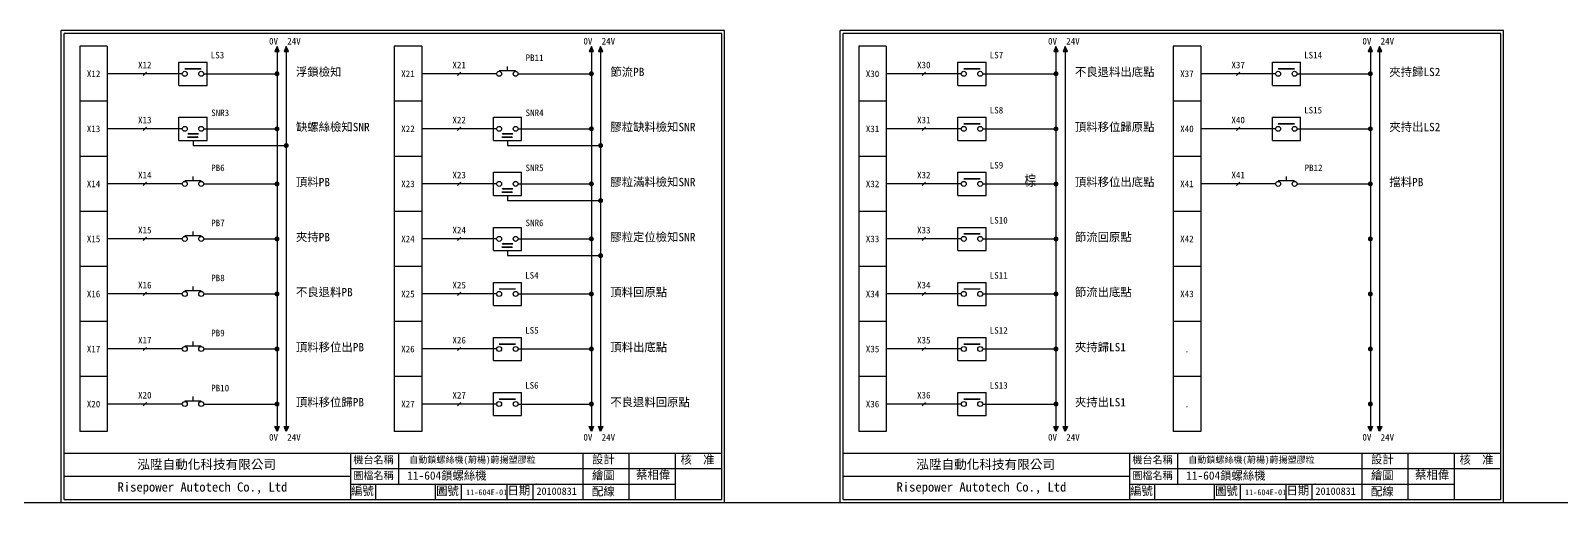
# Model space of a CAD drawing. Extents: x 144 to 2790, y -108 to 96.
# Drawn here: x 805 to 1467, y -108 to 96 of the extents above; entities that cross this region are included whole.
import ezdxf
from ezdxf.enums import TextEntityAlignment as Align

# ---------------------------------------------------------------- set-up
doc = ezdxf.new("R2010")
doc.units = 0
doc.layers.get('0').update_dxf_attribs({"linetype": 'CONTINUOUS'})
for name, color, linetype in [('7', 7, 'CONTINUOUS'), ('圖框層', 7, 'CONTINUOUS'), ('實線', 7, 'CONTINUOUS'), ('文字層', 4, 'CONTINUOUS'), ('標尺寸層', 3, 'CONTINUOUS')]:
    doc.layers.add(name, color=color, linetype=linetype)
doc.styles.add('CHINA', font='romans.shx', dxfattribs={"bigfont": 'china.shx'})
doc.styles.add('STSL', font='KAIU.TTF')

# ---------------------------------------------------------------- blocks, each defined once
blk = doc.blocks.new('鍵頭')
blk.add_hatch(color=256).paths.add_polyline_path([(0, 4.5), (-2, 0), (2, 0)])
for p, q in [((0, 4.5), (-2, 0)), ((-2, 0), (2, 0)), ((2, 0), (0, 4.5))]:
    blk.add_line(p, q)
blk = doc.blocks.new('共用點')
at = {"layer": '7', "const_width": 2.25}
blk.add_lwpolyline([(-1.125, 0, 1), (1.125, 0, 1)], format="xyb", close=True, dxfattribs=at)

msp = doc.modelspace()

# ---------------------------------------------------------------- linework, layer by layer
for p, q in [((826.21, 89.15), (826.21, -77.44)), ((838.11, 89.15), (826.21, 89.15)), ((838.11, 89.15), (838.11, -77.44)), ((911.52, 86.94), (911.52, -75.23)), ((915.52, 86.94), (915.52, -75.23)), ((962.22, 89.15), (962.22, -77.44)), ((974.12, 89.15), (962.22, 89.15)), ((974.12, 89.15), (974.12, -77.44)), ((1047.52, 86.94), (1047.52, -75.23)), ((1051.52, 86.94), (1051.52, -75.23)), ((1163.21, 89.15), (1163.21, -77.44)), ((1175.11, 89.15), (1163.21, 89.15)), ((1175.11, 89.15), (1175.11, -77.44)), ((1248.52, 86.94), (1248.52, -75.23)), ((1252.52, 86.94), (1252.52, -75.23)), ((1299.22, 89.15), (1299.22, -77.44)), ((1311.12, 89.15), (1299.22, 89.15)), ((1311.12, 89.15), (1311.12, -77.44)), ((1384.52, 86.94), (1384.52, -75.23)), ((1388.52, 86.94), (1388.52, -75.23)), ((870.54, 77.25), (838.11, 77.25)), ((879.82, 77.25), (911.52, 77.25)), ((1006.54, 77.25), (974.12, 77.25)), ((1015.82, 77.25), (1047.52, 77.25)), ((1207.54, 77.25), (1175.11, 77.25)), ((1216.82, 77.25), (1248.52, 77.25)), ((1343.54, 77.25), (1311.12, 77.25)), ((1352.82, 77.25), (1384.52, 77.25)), ((838.11, 65.35), (826.21, 65.35)), ((974.12, 65.35), (962.22, 65.35)), ((1175.11, 65.35), (1163.21, 65.35)), ((1311.12, 65.35), (1299.22, 65.35)), ((870.54, 53.45), (838.11, 53.45)), ((879.82, 53.45), (911.52, 53.45)), ((1006.54, 53.45), (974.12, 53.45)), ((1015.82, 53.45), (1047.52, 53.45)), ((1207.54, 53.45), (1175.11, 53.45)), ((1216.82, 53.45), (1248.52, 53.45)), ((1343.54, 53.45), (1311.12, 53.45)), ((1352.82, 53.45), (1384.52, 53.45)), ((875.18, 48.46), (875.18, 46.23)), ((1011.18, 48.46), (1011.18, 46.23)), ((838.11, 41.55), (826.21, 41.55)), ((875.18, 46.23), (915.52, 46.23)), ((974.12, 41.55), (962.22, 41.55)), ((1011.18, 46.23), (1051.52, 46.23)), ((1175.11, 41.55), (1163.21, 41.55)), ((1311.12, 41.55), (1299.22, 41.55)), ((870.54, 29.65), (838.11, 29.65)), ((879.82, 29.65), (911.52, 29.65)), ((1006.54, 29.65), (974.12, 29.65)), ((1015.82, 29.65), (1047.52, 29.65)), ((1207.54, 29.65), (1175.11, 29.65)), ((1216.82, 29.65), (1248.52, 29.65)), ((1343.54, 29.65), (1311.12, 29.65)), ((1352.82, 29.65), (1384.52, 29.65)), ((1011.18, 24.66), (1011.18, 22.43)), ((1011.18, 22.43), (1051.52, 22.43)), ((838.11, 17.76), (826.21, 17.76)), ((974.12, 17.76), (962.22, 17.76)), ((1175.11, 17.76), (1163.21, 17.76)), ((1311.12, 17.76), (1299.22, 17.76)), ((870.54, 5.86), (838.11, 5.86)), ((879.82, 5.86), (911.52, 5.86)), ((1006.54, 5.86), (974.12, 5.86)), ((1011.18, 0.86), (1011.18, -1.37)), ((1015.82, 5.86), (1047.52, 5.86)), ((1207.54, 5.86), (1175.11, 5.86)), ((1216.82, 5.86), (1248.52, 5.86)), ((838.11, -6.04), (826.21, -6.04)), ((974.12, -6.04), (962.22, -6.04)), ((1011.18, -1.37), (1051.52, -1.37)), ((1175.11, -6.04), (1163.21, -6.04)), ((1311.12, -6.04), (1299.22, -6.04)), ((870.54, -17.94), (838.11, -17.94)), ((879.82, -17.94), (911.52, -17.94)), ((1006.54, -17.94), (974.12, -17.94)), ((1015.82, -17.94), (1047.52, -17.94)), ((1207.54, -17.94), (1175.11, -17.94)), ((1216.82, -17.94), (1248.52, -17.94)), ((838.11, -29.84), (826.21, -29.84)), ((974.12, -29.84), (962.22, -29.84)), ((1175.11, -29.84), (1163.21, -29.84)), ((1311.12, -29.84), (1299.22, -29.84)), ((870.54, -41.74), (838.11, -41.74)), ((879.82, -41.74), (911.52, -41.74)), ((1006.54, -41.74), (974.12, -41.74)), ((1015.82, -41.74), (1047.52, -41.74)), ((1207.54, -41.74), (1175.11, -41.74)), ((1216.82, -41.74), (1248.52, -41.74)), ((838.11, -53.64), (826.21, -53.64)), ((974.12, -53.64), (962.22, -53.64)), ((1175.11, -53.64), (1163.21, -53.64)), ((1311.12, -53.64), (1299.22, -53.64)), ((870.54, -65.54), (838.11, -65.54)), ((879.82, -65.54), (911.52, -65.54)), ((1006.54, -65.54), (974.12, -65.54)), ((1015.82, -65.54), (1047.52, -65.54)), ((1207.54, -65.54), (1175.11, -65.54)), ((1216.82, -65.54), (1248.52, -65.54)), ((838.11, -77.44), (826.21, -77.44)), ((974.12, -77.44), (962.22, -77.44)), ((1175.11, -77.44), (1163.21, -77.44)), ((1311.12, -77.44), (1299.22, -77.44))]:
    msp.add_line(p, q)
at = {"const_width": 0.714}
for points in [[(871.61, 79.39), (878.75, 79.39)], [(1208.61, 79.39), (1215.75, 79.39)], [(1344.61, 79.39), (1351.75, 79.39)], [(1208.61, 55.6), (1215.75, 55.6)], [(1344.61, 55.6), (1351.75, 55.6)], [(1208.61, 31.8), (1215.75, 31.8)], [(1208.61, 8), (1215.75, 8)], [(1007.61, -15.8), (1014.75, -15.8)], [(1208.61, -15.8), (1215.75, -15.8)], [(1007.61, -39.6), (1014.75, -39.6)], [(1208.61, -39.6), (1215.75, -39.6)], [(1007.61, -63.4), (1014.75, -63.4)], [(1208.61, -63.4), (1215.75, -63.4)]]:
    msp.add_lwpolyline(points, dxfattribs=at)
for points in [[(873.39, 51.31, 1.07, 0, 0), (872.68, 51.31, 0, 0, 0)], [(876.96, 49.88, 1.07, 0, 0), (877.68, 49.88, 0, 0, 0)], [(1009.4, 51.31, 1.07, 0, 0), (1008.69, 51.31, 0, 0, 0)], [(1012.97, 49.88, 1.07, 0, 0), (1013.68, 49.88, 0, 0, 0)], [(1009.4, 27.51, 1.07, 0, 0), (1008.69, 27.51, 0, 0, 0)], [(1012.97, 26.08, 1.07, 0, 0), (1013.68, 26.08, 0, 0, 0)], [(1009.4, 3.71, 1.07, 0, 0), (1008.69, 3.71, 0, 0, 0)], [(1012.97, 2.29, 1.07, 0, 0), (1013.68, 2.29, 0, 0, 0)]]:
    msp.add_lwpolyline(points, format="xyseb")
at = {"layer": '7'}
for p, q in [((1011.18, 78.68), (1011.18, 80.47)), ((1007.61, 78.68), (1014.75, 78.68)), ((871.61, 31.08), (878.75, 31.08)), ((875.18, 31.08), (875.18, 32.87)), ((1344.61, 31.08), (1351.75, 31.08)), ((1348.18, 31.08), (1348.18, 32.87)), ((871.61, 7.28), (878.75, 7.28)), ((875.18, 7.28), (875.18, 9.07)), ((871.61, -16.52), (878.75, -16.52)), ((875.18, -16.52), (875.18, -14.73)), ((875.18, -40.31), (875.18, -38.53)), ((871.61, -40.31), (878.75, -40.31)), ((871.61, -64.11), (878.75, -64.11)), ((875.18, -64.11), (875.18, -62.33))]:
    msp.add_line(p, q, dxfattribs=at)
for centre in [(871.61, 77.25), (878.75, 77.25), (1007.61, 77.25), (1014.75, 77.25), (1208.61, 77.25), (1215.75, 77.25), (1344.61, 77.25), (1351.75, 77.25), (871.61, 53.45), (871.61, 53.45), (878.75, 53.45), (878.75, 53.45), (1007.61, 53.45), (1007.61, 53.45), (1014.75, 53.45), (1014.75, 53.45), (1208.61, 53.45), (1215.75, 53.45), (1344.61, 53.45), (1351.75, 53.45), (871.61, 29.65), (878.75, 29.65), (1007.61, 29.65), (1007.61, 29.65), (1014.75, 29.65), (1014.75, 29.65), (1208.61, 29.65), (1215.75, 29.65), (1344.61, 29.65), (1351.75, 29.65), (871.61, 5.86), (878.75, 5.86), (1007.61, 5.86), (1007.61, 5.86), (1014.75, 5.86), (1014.75, 5.86), (1208.61, 5.86), (1215.75, 5.86), (871.61, -17.94), (878.75, -17.94), (1007.61, -17.94), (1014.75, -17.94), (1208.61, -17.94), (1215.75, -17.94), (871.61, -41.74), (878.75, -41.74), (1007.61, -41.74), (1014.75, -41.74), (1208.61, -41.74), (1215.75, -41.74), (871.61, -65.54), (878.75, -65.54), (1007.61, -65.54), (1014.75, -65.54), (1208.61, -65.54), (1215.75, -65.54)]:
    msp.add_circle(centre, 1.07, dxfattribs=at)
at = {"layer": '圖框層', "color": 7}
for p, q in [((1105.16, 95.91), (818.16, 95.91)), ((818.16, -108.06), (818.16, 95.91)), ((1103.91, 94.66), (819.41, 94.66)), ((819.41, -106.81), (819.41, 94.66)), ((1103.91, -106.81), (1103.91, 94.66)), ((1105.16, -108.06), (1105.16, 95.91)), ((1442.16, 95.91), (1155.16, 95.91)), ((1155.16, -108.06), (1155.16, 95.91)), ((1440.91, 94.66), (1156.41, 94.66)), ((1156.41, -106.81), (1156.41, 94.66)), ((1440.91, -106.81), (1440.91, 94.66)), ((1442.16, -108.06), (1442.16, 95.91)), ((819.41, -86.81), (929.89, -86.81)), ((929.89, -86.81), (1103.91, -86.81)), ((943.43, -106.81), (943.43, -86.81)), ((1043.91, -106.81), (1043.91, -86.81)), ((1063.91, -106.81), (1063.91, -86.81)), ((1083.91, -106.81), (1083.91, -86.81)), ((1156.41, -86.81), (1266.89, -86.81)), ((1266.89, -86.81), (1440.91, -86.81)), ((1280.43, -106.81), (1280.43, -86.81)), ((1380.91, -106.81), (1380.91, -86.81)), ((1400.91, -106.81), (1400.91, -86.81)), ((1420.91, -106.81), (1420.91, -86.81)), ((943.43, -93.48), (1103.91, -93.48)), ((1280.43, -93.48), (1440.91, -93.48)), ((943.43, -100.14), (1083.91, -100.14)), ((954.31, -106.81), (954.31, -100.06)), ((980.08, -106.81), (980.08, -100.14)), ((991.39, -106.81), (991.39, -100.14)), ((1280.43, -100.14), (1420.91, -100.14)), ((1291.31, -106.81), (1291.31, -100.06)), ((1317.08, -106.81), (1317.08, -100.14)), ((1328.39, -106.81), (1328.39, -100.14)), ((818.16, -108.06), (1105.16, -108.06)), ((819.41, -106.81), (1103.91, -106.81)), ((1155.16, -108.06), (1442.16, -108.06)), ((1156.41, -106.81), (1440.91, -106.81))]:
    msp.add_line(p, q, dxfattribs=at)
at = {"layer": '圖框層', "color": 4}
for p in [(1023.7, -100.14), (1360.7, -100.14)]:
    msp.add_point(p, dxfattribs=at)
at = {"layer": '實線'}
for p, q in [((869.11, 82.25), (881.25, 82.25)), ((869.11, 72.25), (869.11, 82.25)), ((1206.11, 82.25), (1218.25, 82.25)), ((1206.11, 72.25), (1206.11, 82.25)), ((1342.12, 82.25), (1354.25, 82.25)), ((1342.12, 72.25), (1342.12, 82.25)), ((855.04, 77.97), (853.61, 76.54)), ((991.04, 77.97), (989.62, 76.54)), ((1192.04, 77.97), (1190.61, 76.54)), ((1328.04, 77.97), (1326.62, 76.54)), ((869.11, 72.25), (881.25, 72.25)), ((1206.11, 72.25), (1218.25, 72.25)), ((1342.12, 72.25), (1354.25, 72.25)), ((855.04, 54.17), (853.61, 52.74)), ((869.11, 58.45), (881.25, 58.45)), ((869.11, 58.45), (881.25, 58.45)), ((869.11, 48.46), (869.11, 58.45)), ((869.11, 48.46), (869.11, 58.45)), ((991.04, 54.17), (989.62, 52.74)), ((1005.12, 58.45), (1017.25, 58.45)), ((1005.12, 58.45), (1017.25, 58.45)), ((1005.12, 48.46), (1005.12, 58.45)), ((1005.12, 48.46), (1005.12, 58.45)), ((1192.04, 54.17), (1190.61, 52.74)), ((1206.11, 58.45), (1218.25, 58.45)), ((1206.11, 48.46), (1206.11, 58.45)), ((1328.04, 54.17), (1326.62, 52.74)), ((1342.12, 58.45), (1354.25, 58.45)), ((1342.12, 48.46), (1342.12, 58.45)), ((869.11, 48.46), (881.25, 48.46)), ((869.11, 48.46), (881.25, 48.46)), ((1005.12, 48.46), (1017.25, 48.46)), ((1005.12, 48.46), (1017.25, 48.46)), ((1206.11, 48.46), (1218.25, 48.46)), ((1342.12, 48.46), (1354.25, 48.46)), ((1005.12, 34.65), (1017.25, 34.65)), ((1005.12, 34.65), (1017.25, 34.65)), ((1005.12, 24.66), (1005.12, 34.65)), ((1005.12, 24.66), (1005.12, 34.65)), ((1206.11, 34.65), (1218.25, 34.65)), ((1206.11, 24.66), (1206.11, 34.65)), ((855.04, 30.37), (853.61, 28.94)), ((991.04, 30.37), (989.62, 28.94)), ((1192.04, 30.37), (1190.61, 28.94)), ((1328.04, 30.37), (1326.62, 28.94)), ((1328.04, 30.37), (1326.62, 28.94)), ((1005.12, 24.66), (1017.25, 24.66)), ((1005.12, 24.66), (1017.25, 24.66)), ((1206.11, 24.66), (1218.25, 24.66)), ((1005.12, 10.85), (1017.25, 10.85)), ((1005.12, 10.85), (1017.25, 10.85)), ((1005.12, 0.86), (1005.12, 10.85)), ((1005.12, 0.86), (1005.12, 10.85)), ((1206.11, 10.85), (1218.25, 10.85)), ((1206.11, 0.86), (1206.11, 10.85)), ((855.04, 6.57), (853.61, 5.14)), ((991.04, 6.57), (989.62, 5.14)), ((1005.12, 0.86), (1017.25, 0.86)), ((1005.12, 0.86), (1017.25, 0.86)), ((1192.04, 6.57), (1190.61, 5.14)), ((1206.11, 0.86), (1218.25, 0.86)), ((1005.12, -12.95), (1017.25, -12.95)), ((1005.12, -22.94), (1005.12, -12.95)), ((1206.11, -12.95), (1218.25, -12.95)), ((1206.11, -22.94), (1206.11, -12.95)), ((855.04, -17.23), (853.61, -18.66)), ((991.04, -17.23), (989.62, -18.66)), ((1192.04, -17.23), (1190.61, -18.66)), ((1005.12, -22.94), (1017.25, -22.94)), ((1206.11, -22.94), (1218.25, -22.94)), ((1005.12, -36.74), (1017.25, -36.74)), ((1005.12, -46.74), (1005.12, -36.74)), ((1206.11, -36.74), (1218.25, -36.74)), ((1206.11, -46.74), (1206.11, -36.74)), ((855.04, -41.03), (853.61, -42.46)), ((991.04, -41.03), (989.62, -42.46)), ((1192.04, -41.03), (1190.61, -42.46)), ((1005.12, -46.74), (1017.25, -46.74)), ((1206.11, -46.74), (1218.25, -46.74)), ((855.04, -64.83), (853.61, -66.26)), ((991.04, -64.83), (989.62, -66.26)), ((1005.12, -60.54), (1017.25, -60.54)), ((1005.12, -70.54), (1005.12, -60.54)), ((1192.04, -64.83), (1190.61, -66.26)), ((1206.11, -60.54), (1218.25, -60.54)), ((1206.11, -70.54), (1206.11, -60.54)), ((1005.12, -70.54), (1017.25, -70.54)), ((1206.11, -70.54), (1218.25, -70.54))]:
    msp.add_line(p, q, dxfattribs=at)
for points in [[(881.25, 72.25), (881.25, 82.25)], [(1218.25, 72.25), (1218.25, 82.25)], [(1354.25, 72.25), (1354.25, 82.25)], [(881.25, 48.46), (881.25, 58.45)], [(881.25, 48.46), (881.25, 58.45)], [(1017.25, 48.46), (1017.25, 58.45)], [(1017.25, 48.46), (1017.25, 58.45)], [(1218.25, 48.46), (1218.25, 58.45)], [(1354.25, 48.46), (1354.25, 58.45)], [(1017.25, 24.66), (1017.25, 34.65)], [(1017.25, 24.66), (1017.25, 34.65)], [(1218.25, 24.66), (1218.25, 34.65)], [(1017.25, 0.86), (1017.25, 10.85)], [(1017.25, 0.86), (1017.25, 10.85)], [(1218.25, 0.86), (1218.25, 10.85)], [(1017.25, -22.94), (1017.25, -12.95)], [(1218.25, -22.94), (1218.25, -12.95)], [(1017.25, -46.74), (1017.25, -36.74)], [(1218.25, -46.74), (1218.25, -36.74)], [(1017.25, -70.54), (1017.25, -60.54)], [(1218.25, -70.54), (1218.25, -60.54)]]:
    msp.add_lwpolyline(points, dxfattribs=at)
at = {"layer": '實線', "const_width": 0.714}
for points in [[(872.68, 49.88), (876.96, 49.88)], [(873.39, 51.31), (877.68, 51.31)], [(1008.69, 49.88), (1012.97, 49.88)], [(1009.4, 51.31), (1013.68, 51.31)], [(1009.4, 27.51), (1013.68, 27.51)], [(1008.69, 26.08), (1012.97, 26.08)], [(1008.69, 2.29), (1012.97, 2.29)], [(1009.4, 3.71), (1013.68, 3.71)]]:
    msp.add_lwpolyline(points, dxfattribs=at)
at = {"layer": '標尺寸層', "color": 7}
for p, q in [((964.21, -100.14), (964.21, -86.81)), ((1301.21, -100.14), (1301.21, -86.81)), ((943.43, -96.81), (819.41, -96.81)), ((1280.43, -96.81), (1156.41, -96.81)), ((1011.09, -106.81), (1011.09, -100.14)), ((1022.36, -106.81), (1022.36, -100.14)), ((1348.09, -106.81), (1348.09, -100.14)), ((1359.36, -106.81), (1359.36, -100.14)), ((768.16, -108.06), (818.16, -108.06)), ((1105.16, -108.06), (1155.16, -108.06)), ((1442.16, -108.06), (1492.16, -108.06))]:
    msp.add_line(p, q, dxfattribs=at)

# ---------------------------------------------------------------- block references
at = {"xscale": 0.4759799999999927, "yscale": 0.475980000000007, "zscale": 0.47598}
for name, p in [('鍵頭', (911.52, 86.94)), ('鍵頭', (915.52, 86.94)), ('鍵頭', (1047.52, 86.94)), ('鍵頭', (1051.52, 86.94)), ('鍵頭', (1248.52, 86.94)), ('鍵頭', (1252.52, 86.94)), ('鍵頭', (1384.52, 86.94)), ('鍵頭', (1388.52, 86.94)), ('共用點', (911.52, 77.25)), ('共用點', (1047.52, 77.25)), ('共用點', (1248.52, 77.25)), ('共用點', (1384.52, 77.25)), ('共用點', (911.52, 53.45)), ('共用點', (1047.52, 53.45)), ('共用點', (1248.52, 53.45)), ('共用點', (1384.52, 53.45)), ('共用點', (915.52, 46.23)), ('共用點', (1051.52, 46.23)), ('共用點', (911.52, 29.65)), ('共用點', (1047.52, 29.65)), ('共用點', (1248.52, 29.65)), ('共用點', (1384.52, 29.65)), ('共用點', (1051.52, 22.43)), ('共用點', (911.52, 5.86)), ('共用點', (1047.52, 5.86)), ('共用點', (1047.52, 5.86)), ('共用點', (1248.52, 5.86)), ('共用點', (1384.52, 5.86)), ('共用點', (1051.52, -1.37))]:
    msp.add_blockref(name, p, dxfattribs=at)
at = {"yscale": 0.475980000000007, "zscale": 0.47598}
for name, p, xscale, rotation in [('共用點', (911.52, -17.94), 0.475980000000007, 270), ('共用點', (1047.52, -17.94), 0.475980000000007, 270), ('共用點', (1248.52, -17.94), 0.475980000000007, 270), ('共用點', (1384.52, -17.94), 0.475980000000007, 270), ('共用點', (911.52, -41.74), 0.475980000000007, 270), ('共用點', (1047.52, -41.74), 0.475980000000007, 270), ('共用點', (1248.52, -41.74), 0.475980000000007, 270), ('共用點', (1384.52, -41.74), 0.475980000000007, 270), ('共用點', (911.52, -65.54), 0.475980000000007, 270), ('共用點', (1047.52, -65.54), 0.475980000000007, 270), ('共用點', (1248.52, -65.54), 0.475980000000007, 270), ('共用點', (1384.52, -65.54), 0.475980000000007, 270), ('鍵頭', (911.52, -75.23), -0.4759799999999927, 180), ('鍵頭', (915.52, -75.23), -0.4759799999999927, 180), ('鍵頭', (1047.52, -75.23), -0.4759799999999927, 180), ('鍵頭', (1051.52, -75.23), -0.4759799999999927, 180), ('鍵頭', (1248.52, -75.23), -0.4759799999999927, 180), ('鍵頭', (1252.52, -75.23), -0.4759799999999927, 180), ('鍵頭', (1384.52, -75.23), -0.4759799999999927, 180), ('鍵頭', (1388.52, -75.23), -0.4759799999999927, 180)]:
    msp.add_blockref(name, p, dxfattribs=dict(at, xscale=xscale, rotation=rotation))

# ---------------------------------------------------------------- texts
for p in [(911.95, 91.34), (1047.96, 91.34), (1248.95, 91.34), (1384.96, 91.34), (911.95, -79.93), (1047.96, -79.93), (1248.95, -79.93), (1384.96, -79.93)]:
    msp.add_text('0V', height=2.856).set_placement(p, align=Align.MIDDLE_RIGHT)
for p in [(915.95, 91.34), (1051.96, 91.34), (1252.95, 91.34), (1388.96, 91.34), (915.95, -79.93), (1051.96, -79.93), (1252.95, -79.93), (1388.96, -79.93)]:
    msp.add_text('24V', height=2.856).set_placement(p, align=Align.MIDDLE_LEFT)
at = {"style": 'CHINA'}
msp.add_text('棕', height=5.25, dxfattribs=at).set_placement((1237.4, 30.91), align=Align.MIDDLE_CENTER)
for tag, text, p in [('X12', 'R1', (854.32, 81.06)), ('X21', 'R1', (990.33, 81.06)), ('X30', 'R1', (1191.32, 81.06)), ('X37', 'R1', (1327.33, 81.06)), ('X12', 'X3', (832.16, 77.25)), ('X21', 'X3', (968.17, 77.25)), ('X30', 'X3', (1169.16, 77.25)), ('X37', 'X3', (1305.17, 77.25)), ('X13', 'X4', (832.16, 53.45)), ('X13', 'R1', (854.32, 57.26)), ('X22', 'X4', (968.17, 53.45)), ('X22', 'R1', (990.33, 57.26)), ('X31', 'X4', (1169.16, 53.45)), ('X31', 'R1', (1191.32, 57.26)), ('X40', 'X4', (1305.17, 53.45)), ('X40', 'R1', (1327.33, 57.26)), ('X14', 'R1', (854.32, 33.46)), ('X23', 'R1', (990.33, 33.46)), ('X32', 'R1', (1191.32, 33.46)), ('X41', 'R1', (1327.33, 33.46)), ('X14', 'X5', (832.16, 29.65)), ('X23', 'X5', (968.17, 29.65)), ('X32', 'X5', (1169.16, 29.65)), ('X41', 'X5', (1305.17, 29.65)), ('X15', 'X6', (832.16, 5.86)), ('X15', 'R1', (854.32, 9.66)), ('X24', 'X6', (968.17, 5.86)), ('X24', 'R1', (990.33, 9.66)), ('X33', 'X6', (1169.16, 5.86)), ('X33', 'R1', (1191.32, 9.66)), ('X42', 'X6', (1305.17, 5.86)), ('X16', 'R1', (854.32, -14.13)), ('X25', 'R1', (990.33, -14.13)), ('X34', 'R1', (1191.32, -14.13)), ('X16', 'X7', (832.16, -17.94)), ('X25', 'X7', (968.17, -17.94)), ('X34', 'X7', (1169.16, -17.94)), ('X43', 'X6', (1305.17, -17.94)), ('X17', 'R1', (854.32, -37.93)), ('X26', 'R1', (990.33, -37.93)), ('X35', 'R1', (1191.32, -37.93)), ('X17', 'X10', (832.16, -41.74)), ('X26', 'X10', (968.17, -41.74)), ('X35', 'X10', (1169.16, -41.74)), ('.', 'X10', (1305.17, -41.74)), ('X20', 'X11', (832.16, -65.54)), ('X20', 'R1', (854.32, -61.73)), ('X27', 'X11', (968.17, -65.54)), ('X27', 'R1', (990.33, -61.73)), ('X36', 'X11', (1169.16, -65.54)), ('X36', 'R1', (1191.32, -61.73)), ('.', 'X11', (1305.17, -65.54))]:
    msp.add_attdef(tag, text=text, height=2.856).set_placement(p, align=Align.MIDDLE_CENTER)
at = {"layer": '7'}
for tag, text, p in [('LS3', 'CYS-1', (882.86, 85.32)), ('LS7', 'CYS-1', (1219.86, 85.32)), ('LS14', 'CYS-1', (1355.87, 85.32)), ('PB11', 'ES-1', (1019.06, 84.18)), ('SNR3', 'ES-1', (883.05, 60.38)), ('SNR4', 'ES-1', (1019.06, 60.38)), ('LS8', 'CYS-1', (1219.86, 61.52)), ('LS15', 'CYS-1', (1355.87, 61.52)), ('PB6', 'ES-1', (883.05, 36.58)), ('SNR5', 'ES-1', (1019.06, 36.58)), ('LS9', 'CYS-1', (1219.86, 37.72)), ('PB12', 'ES-1', (1356.06, 36.58)), ('PB7', 'ES-1', (883.05, 12.78)), ('SNR6', 'ES-1', (1019.06, 12.78)), ('LS10', 'CYS-1', (1219.86, 13.92)), ('PB8', 'ES-1', (883.05, -11.02)), ('LS4', 'CYS-1', (1018.87, -9.88)), ('LS11', 'CYS-1', (1219.86, -9.88)), ('LS5', 'CYS-1', (1018.87, -33.68)), ('LS12', 'CYS-1', (1219.86, -33.68)), ('PB9', 'ES-1', (883.05, -34.82)), ('PB10', 'ES-1', (883.05, -58.62)), ('LS6', 'CYS-1', (1018.87, -57.48)), ('LS13', 'CYS-1', (1219.86, -57.48))]:
    msp.add_attdef(tag, text=text, height=2.856, dxfattribs=at).set_placement(p, align=Align.MIDDLE_LEFT)
at = {"layer": '圖框層', "color": 4, "style": 'STSL'}
for s, height, p in [('浮鎖檢知', 3.6, (919.72, 76.24)), ('節流PB', 3.6, (1055.73, 76.24)), ('不良退料出底點', 3.6, (1256.72, 76.24)), ('夾持歸LS2', 3.6, (1392.73, 76.24)), ('缺螺絲檢知SNR ', 3.6, (919.72, 52.44)), ('膠粒缺料檢知SNR', 3.6, (1055.73, 52.44)), ('頂料移位歸原點', 3.6, (1256.72, 52.44)), ('夾持出LS2', 3.6, (1392.73, 52.44)), ('頂料PB ', 3.6, (919.72, 28.64)), ('膠粒滿料檢知SNR', 3.6, (1055.73, 28.64)), ('頂料移位出底點', 3.6, (1256.72, 28.64)), ('擋料PB', 3.6, (1392.73, 28.64)), ('夾持PB', 3.6, (919.72, 4.84)), ('膠粒定位檢知SNR', 3.6, (1055.73, 4.84)), ('節流回原點', 3.6, (1256.72, 4.84)), ('不良退料PB', 3.6, (919.72, -18.96)), ('頂料回原點', 3.6, (1055.73, -18.96)), ('節流出底點', 3.6, (1256.72, -18.96)), ('頂料移位出PB', 3.6, (919.72, -42.75)), ('頂料出底點', 3.6, (1055.73, -42.75)), ('夾持歸LS1', 3.6, (1256.72, -42.75)), ('頂料移位歸PB', 3.6, (919.72, -66.55)), ('不良退料回原點', 3.6, (1055.73, -66.55)), ('夾持出LS1', 3.6, (1256.72, -66.55)), ('泓陞自動化科技有限公司', 4, (851.09, -93.62)), ('自動鎖螺絲機(蔚楊)蔚揚塑膠粒', 2.8, (968.69, -91.02)), ('設計', 3.6, (1047.79, -91.27)), ('核  准', 3.6, (1086.07, -91.41)), ('泓陞自動化科技有限公司', 4, (1188.09, -93.62)), ('自動鎖螺絲機(蔚楊)蔚揚塑膠粒', 2.8, (1305.69, -91.02)), ('設計', 3.6, (1384.79, -91.27)), ('核  准', 3.6, (1423.07, -91.41)), ('Risepower Autotech Co., Ltd', 4, (842.53, -103.39)), ('11-604鎖螺絲機', 3.6, (967.85, -98.26)), ('繪圖', 3.6, (1047.79, -98.18)), ('Risepower Autotech Co., Ltd', 4, (1179.53, -103.39)), ('11-604鎖螺絲機', 3.6, (1304.85, -98.26)), ('繪圖', 3.6, (1384.79, -98.18)), ('編號', 3.6, (943.59, -104.9)), ('圖號', 3.6, (980.35, -104.9)), ('日期', 3.6, (1011.23, -104.73)), ('配線', 3.6, (1047.79, -105.09)), ('編號', 3.6, (1280.59, -104.9)), ('圖號', 3.6, (1317.35, -104.9)), ('日期', 3.6, (1348.23, -104.73)), ('配線', 3.6, (1384.79, -105.09))]:
    msp.add_text(s, height=height, dxfattribs=at).set_placement(p)
at = {"layer": '文字層', "color": 4, "style": 'STSL'}
for s, height, p in [('機台名稱', 3.2, (944.55, -91.25)), ('機台名稱', 3.2, (1281.55, -91.25)), ('圖檔名稱', 3.2, (944.55, -98.04)), ('蔡相偉', 3.6, (1066.88, -97.98)), ('圖檔名稱', 3.2, (1281.55, -98.04)), ('蔡相偉', 3.6, (1403.88, -97.98)), ('11-604E-01', 2.5, (993.28, -104.94)), ('20100831', 3.2, (1023.78, -104.81)), ('11-604E-01', 2.5, (1330.28, -104.94)), ('20100831', 3.2, (1360.78, -104.81))]:
    msp.add_text(s, height=height, dxfattribs=at).set_placement(p)

doc.saveas('drawing.dxf')
